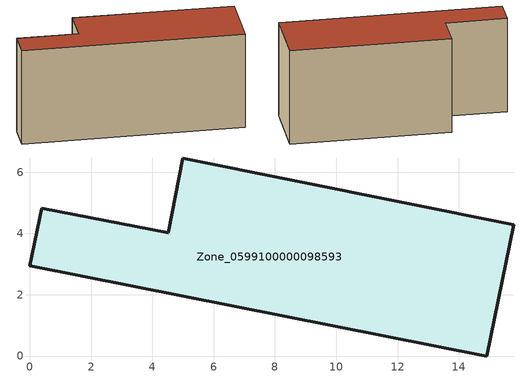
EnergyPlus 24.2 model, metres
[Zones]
Zone_0599100000098593
 floor ground (C_G): 14.92,0 0,2.94 0.38,4.82 4.51,4.03 4.98,6.46 15.79,4.29 z0
 wall outside (C_F): 0,2.94 14.92,0 15.79,4.29 4.98,6.46 4.51,4.03 0.38,4.82 0,2.94 z0:6.94
 roof outside (C_R): 0.38,4.82 0,2.94 14.92,0 15.79,4.29 4.98,6.46 4.51,4.03 z6.94
[BUILDING]
Pand.0599100000098593: North Axis=0; Terrain=City; Loads Convergence Tolerance Value=0.04; Temperature Convergence Tolerance Value=0.4; Solar Distribution=FullExterior; Maximum Number of Warmup Days=25; Minimum Number of Warmup Days=1
[Site:Location]
Rotterdam.The.Hague.AP_ZH_NLD Design_Conditions: Latitude=51.96; Longitude=4.45; Time Zone=1; Elevation=-4.5
[SITE:GROUNDTEMPERATURE:BUILDINGSURFACE]
18, 18, 18, 18, 18, 18, 18, 18, 18, 18, 18, 18
[MATERIAL] Thermal Absorptance=0.9; Solar Absorptance=0.7; Visible Absorptance=0.7
Name | Roughness | Thickness | Conductivity | Density | Specific Heat
G.TI.1946 | MediumSmooth | 0.15 | 1 | 540 | 1210
F.TI.1946 | Rough | 0.3 | 0.857143 | 1920 | 840
R.TI.1946 | MediumRough | 0.2 | 0.1 | 1500 | 1000
[CONSTRUCTION]
C_G: G.TI.1946
C_F: F.TI.1946
C_R: R.TI.1946
[ZONE]
Zone_0599100000098593: Type=1; Multiplier=1; Ceiling Height=Autocalculate; Volume=Autocalculate; Floor Area=autocalculate; Part of Total Floor Area=Yes
[ZONEINFILTRATION:DESIGNFLOWRATE]
Infil_Zone_0599100000098593: Zone or ZoneList or Space or SpaceList=Zone_0599100000098593; Schedule=AlwaysOn; Design Flow Rate Calculation Method=Flow/Area; Flow Rate per Floor Area=0.003; Constant Term Coefficient=1; Temperature Term Coefficient=0; Velocity Term Coefficient=0; Velocity Squared Term Coefficient=0
[HVACTEMPLATE:ZONE:IDEALLOADSAIRSYSTEM]
Zone_0599100000098593: Maximum Heating Supply Air Temperature=50; Minimum Cooling Supply Air Temperature=13; Maximum Heating Supply Air Humidity Ratio=0.0156; Minimum Cooling Supply Air Humidity Ratio=0.0077; Heating Limit=NoLimit; Cooling Limit=NoLimit; Dehumidification Control Type=ConstantSensibleHeatRatio; Cooling Sensible Heat Ratio=0.7; Dehumidification Setpoint=60; Humidification Control Type=None; Humidification Setpoint=30; Outdoor Air Method=None; Outdoor Air Flow Rate per Person=0.00944; Outdoor Air Flow Rate per Zone Floor Area=0; Outdoor Air Flow Rate per Zone=0; Demand Controlled Ventilation Type=None; Outdoor Air Economizer Type=NoEconomizer; Heat Recovery Type=None; Sensible Heat Recovery Effectiveness=0.7; Latent Heat Recovery Effectiveness=0.65
[ZONECONTROL:THERMOSTAT]
ThermostatControl_Zone_0599100000098593: Zone or ZoneList=Zone_0599100000098593; Control Type Schedule=DualSetpointControlType; Control 1=Thermostat_Zone_0599100000098593; Temperature Difference Between Cutout And Setpoint=0
[THERMOSTATSETPOINT:DUALSETPOINT]
Thermostat_Zone_0599100000098593: Heating Setpoint Temperature Schedule=HeatingSetpoint_Zone_0599100000098593; Cooling Setpoint Temperature Schedule=CoolingSetpoint_Zone_0599100000098593
[SCHEDULE:COMPACT]
HeatingSetpoint_Zone_0599100000098593: Through: 12/31, For: AllDays, Until: 24:00, 21
CoolingSetpoint_Zone_0599100000098593: Through: 12/31, For: AllDays, Until: 24:00, 24
DualSetpointControlType: Through: 12/31, For: AllDays, Until: 24:00, 4
AlwaysOn: Through: 12/31, For: AllDays, Until: 24:00, 1
